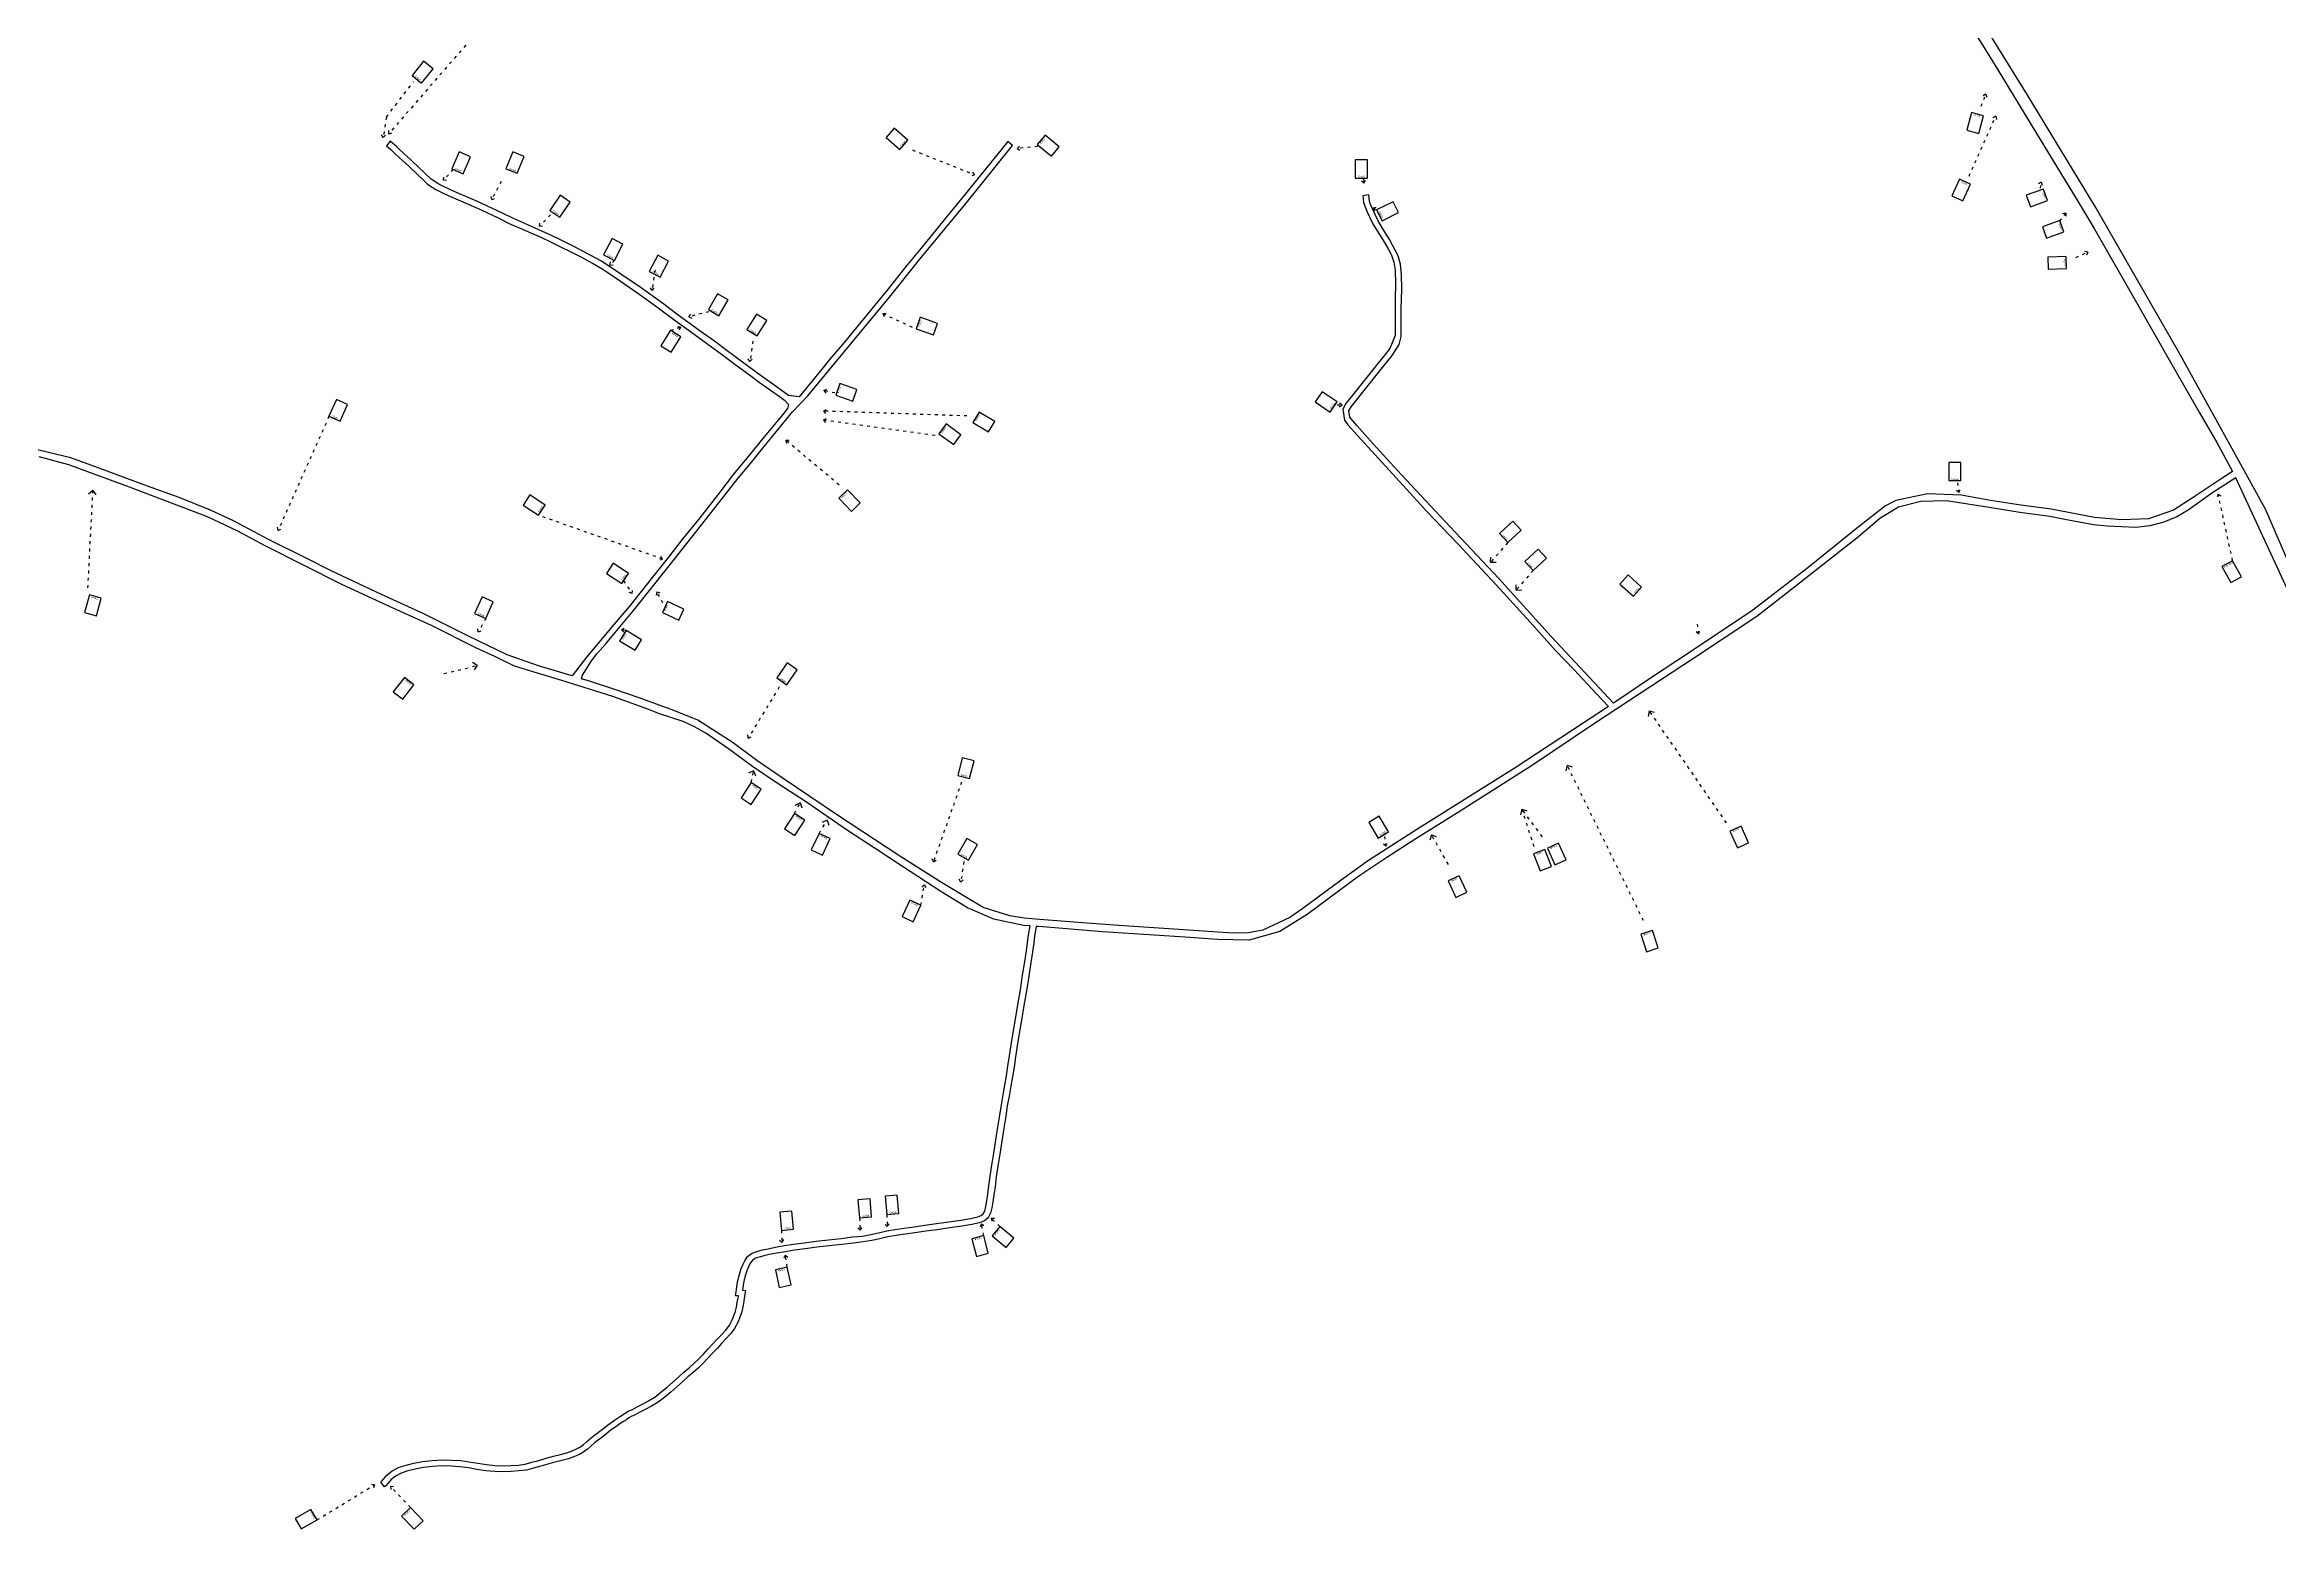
# Model space of a CAD drawing. Extents: x 714896 to 749292, y 8417558 to 8447149.
# Drawn here: x 730531 to 732365, y 8435378 to 8436596 of the extents above; entities that cross this region are included whole.
import ezdxf
from ezdxf.enums import TextEntityAlignment as Align

# ---------------------------------------------------------------- set-up
doc = ezdxf.new("R2010")
doc.units = 0
doc.header["$MEASUREMENT"] = 0
doc.linetypes.add('ACAD_ISO03W100', pattern=[30, 12, -18])
for name, color, linetype in [('LOTE', 7, 'CONTINUOUS'), ('NUM-PORTA', 7, 'CONTINUOUS'), ('QUADRA', 6, 'CONTINUOUS')]:
    doc.layers.add(name, color=color, linetype=linetype)

msp = doc.modelspace()

# ---------------------------------------------------------------- linework, layer by layer
at = {"layer": 'LOTE'}
for p, q in [((730841.6, 8436582.8), (730832.3, 8436571.1)), ((730832.3, 8436571.1), (730840.1, 8436564.8)), ((730840.1, 8436564.8), (730849.5, 8436576.6)), ((730849.5, 8436576.6), (730841.6, 8436582.8)), ((732112.7, 8436540.5), (732108.9, 8436526)), ((732122.4, 8436537.9), (732112.7, 8436540.5)), ((732118.5, 8436523.4), (732122.4, 8436537.9)), ((731228.1, 8436527.7), (731221.5, 8436520.2)), ((731221.5, 8436520.2), (731232.8, 8436510.3)), ((731239.4, 8436517.8), (731228.1, 8436527.7)), ((731232.8, 8436510.3), (731239.4, 8436517.8)), ((731352, 8436522.1), (731345.6, 8436514.4)), ((731345.6, 8436514.4), (731357.2, 8436504.8)), ((731363.5, 8436512.5), (731352, 8436522.1)), ((732108.9, 8436526), (732118.5, 8436523.4)), ((730871.1, 8436508.2), (730865, 8436494.5)), ((730865, 8436494.5), (730874.2, 8436490.4)), ((730880.3, 8436504.1), (730871.1, 8436508.2)), ((730874.2, 8436490.4), (730880.3, 8436504.1)), ((730915, 8436508.3), (730909.4, 8436494.4)), ((730909.4, 8436494.4), (730918.7, 8436490.7)), ((730924.3, 8436504.6), (730915, 8436508.3)), ((730918.7, 8436490.7), (730924.3, 8436504.6)), ((731357.2, 8436504.8), (731363.5, 8436512.5)), ((731606.7, 8436501.8), (731606.7, 8436486.8)), ((731616.7, 8436501.8), (731606.7, 8436501.8)), ((731616.7, 8436486.8), (731616.7, 8436501.8)), ((731606.7, 8436486.8), (731616.7, 8436486.8)), ((732102.7, 8436485.9), (732096.4, 8436472.3)), ((732111.7, 8436481.7), (732102.7, 8436485.9)), ((732105.4, 8436468.1), (732111.7, 8436481.7)), ((732171.7, 8436477.8), (732157.5, 8436472.7)), ((732175.1, 8436468.4), (732171.7, 8436477.8)), ((730953.8, 8436472.7), (730945.3, 8436460.2)), ((730945.3, 8436460.2), (730953.6, 8436454.6)), ((730953.6, 8436454.6), (730962, 8436467)), ((730962, 8436467), (730953.8, 8436472.7)), ((731637.7, 8436467.4), (731624.2, 8436460.7)), ((731624.2, 8436460.7), (731628.7, 8436451.7)), ((731628.7, 8436451.7), (731642.1, 8436458.4)), ((731642.1, 8436458.4), (731637.7, 8436467.4)), ((732096.4, 8436472.3), (732105.4, 8436468.1)), ((732157.5, 8436472.7), (732161, 8436463.3)), ((732161, 8436463.3), (732175.1, 8436468.4)), ((732185, 8436452), (732170.9, 8436446.9)), ((732170.9, 8436446.9), (732174.3, 8436437.5)), ((732174.3, 8436437.5), (732188.4, 8436442.6)), ((732188.4, 8436442.6), (732185, 8436452)), ((730996.6, 8436437.1), (730989.6, 8436423.9)), ((730989.6, 8436423.9), (730998.4, 8436419.2)), ((731005.4, 8436432.5), (730996.6, 8436437.1)), ((730998.4, 8436419.2), (731005.4, 8436432.5)), ((731034.1, 8436423.4), (731027.1, 8436410.1)), ((731042.9, 8436418.7), (731034.1, 8436423.4)), ((732190.2, 8436422.5), (732175.2, 8436421.9)), ((732175.2, 8436421.9), (732175.6, 8436411.9)), ((732190.6, 8436412.5), (732190.2, 8436422.5)), ((731027.1, 8436410.1), (731035.9, 8436405.4)), ((731035.9, 8436405.4), (731042.9, 8436418.7)), ((732175.6, 8436411.9), (732190.6, 8436412.5)), ((731083.2, 8436391.8), (731075.6, 8436378.9)), ((731091.8, 8436386.7), (731083.2, 8436391.8)), ((731084.2, 8436373.8), (731091.8, 8436386.7)), ((731075.6, 8436378.9), (731084.2, 8436373.8)), ((731115, 8436375.2), (731107.1, 8436362.5)), ((731123.5, 8436370), (731115, 8436375.2)), ((731115.6, 8436357.2), (731123.5, 8436370)), ((731249.5, 8436372.5), (731246.2, 8436363)), ((731263.7, 8436367.5), (731249.5, 8436372.5)), ((731260.4, 8436358.1), (731263.7, 8436367.5)), ((731044.6, 8436361.8), (731036.5, 8436349.2)), ((731036.5, 8436349.2), (731044.9, 8436343.8)), ((731053, 8436356.4), (731044.6, 8436361.8)), ((731044.9, 8436343.8), (731053, 8436356.4)), ((731107.1, 8436362.5), (731115.6, 8436357.2)), ((731246.2, 8436363), (731260.4, 8436358.1)), ((731183.4, 8436318.1), (731180.2, 8436308.6)), ((731197.6, 8436313.1), (731183.4, 8436318.1)), ((731194.3, 8436303.7), (731197.6, 8436313.1)), ((731579.4, 8436311.4), (731573.8, 8436303.1)), ((731591.8, 8436303), (731579.4, 8436311.4)), ((730770.2, 8436304.9), (730764.1, 8436291.2)), ((730779.4, 8436300.8), (730770.2, 8436304.9)), ((730773.2, 8436287.1), (730779.4, 8436300.8)), ((731180.2, 8436308.6), (731194.3, 8436303.7)), ((731297.8, 8436294.7), (731292.7, 8436286.1)), ((731310.7, 8436286.9), (731297.8, 8436294.7)), ((731573.8, 8436303.1), (731586.2, 8436294.7)), ((731586.2, 8436294.7), (731591.8, 8436303)), ((730764.1, 8436291.2), (730773.2, 8436287.1)), ((731270.8, 8436285), (731264.9, 8436276.9)), ((731264.9, 8436276.9), (731277, 8436268)), ((731282.9, 8436276.1), (731270.8, 8436285)), ((731277, 8436268), (731282.9, 8436276.1)), ((731292.7, 8436286.1), (731305.5, 8436278.4)), ((731305.5, 8436278.4), (731310.7, 8436286.9)), ((732093.9, 8436253.4), (732093.9, 8436238.4)), ((732103.9, 8436253.4), (732093.9, 8436253.4)), ((732093.9, 8436238.4), (732103.9, 8436238.4)), ((732103.9, 8436238.4), (732103.9, 8436253.4)), ((730929.1, 8436226.7), (730923.5, 8436218.4)), ((730941.6, 8436218.3), (730929.1, 8436226.7)), ((731189.7, 8436230.9), (731182.6, 8436223.9)), ((731182.6, 8436223.9), (731193.2, 8436213.2)), ((731200.3, 8436220.3), (731189.7, 8436230.9)), ((731193.2, 8436213.2), (731200.3, 8436220.3)), ((730923.5, 8436218.4), (730936, 8436210)), ((730936, 8436210), (730941.6, 8436218.3)), ((731736.1, 8436205.1), (731725.1, 8436194.9)), ((731742.9, 8436197.7), (731736.1, 8436205.1)), ((731725.1, 8436194.9), (731731.8, 8436187.5)), ((731731.8, 8436187.5), (731742.9, 8436197.7)), ((730997.5, 8436170.6), (730992, 8436162.3)), ((731010, 8436162.3), (730997.5, 8436170.6)), ((731756.9, 8436182.2), (731745.9, 8436172)), ((731745.9, 8436172), (731752.7, 8436164.7)), ((731752.7, 8436164.7), (731763.7, 8436174.8)), ((731763.7, 8436174.8), (731756.9, 8436182.2)), ((732327, 8436172.7), (732318.2, 8436167.8)), ((732318.2, 8436167.8), (732325.5, 8436154.7)), ((732334.2, 8436159.5), (732327, 8436172.7)), ((730992, 8436162.3), (731004.4, 8436154)), ((731004.4, 8436154), (731010, 8436162.3)), ((731830.7, 8436161), (731824, 8436153.5)), ((731824, 8436153.5), (731835.1, 8436143.5)), ((731841.8, 8436150.9), (731830.7, 8436161)), ((731835.1, 8436143.5), (731841.8, 8436150.9)), ((732325.5, 8436154.7), (732334.2, 8436159.5)), ((730567.5, 8436144.6), (730563.4, 8436130.1)), ((730563.4, 8436130.1), (730573.1, 8436127.4)), ((730577.1, 8436141.8), (730567.5, 8436144.6)), ((730573.1, 8436127.4), (730577.1, 8436141.8)), ((730889.9, 8436143), (730883.7, 8436129.4)), ((730883.7, 8436129.4), (730892.9, 8436125.3)), ((730899, 8436139), (730889.9, 8436143)), ((730892.9, 8436125.3), (730899, 8436139)), ((731041.9, 8436139.2), (731037.8, 8436130.1)), ((731037.8, 8436130.1), (731051.4, 8436123.9)), ((731055.5, 8436133), (731041.9, 8436139.2)), ((731051.4, 8436123.9), (731055.5, 8436133)), ((731008, 8436115.5), (731002.7, 8436107)), ((731020.7, 8436107.6), (731008, 8436115.5)), ((731002.7, 8436107), (731015.4, 8436099.1)), ((731015.4, 8436099.1), (731020.7, 8436107.6)), ((730826, 8436076.9), (730816.7, 8436065.1)), ((730833.8, 8436070.7), (730826, 8436076.9)), ((731140.3, 8436088.8), (731131.8, 8436076.4)), ((731131.8, 8436076.4), (731140.1, 8436070.8)), ((731140.1, 8436070.8), (731148.5, 8436083.2)), ((731148.5, 8436083.2), (731140.3, 8436088.8)), ((730816.7, 8436065.1), (730824.6, 8436058.9)), ((730824.6, 8436058.9), (730833.8, 8436070.7)), ((731284, 8436010.8), (731280.3, 8435996.3)), ((731293.7, 8436008.3), (731284, 8436010.8)), ((731290, 8435993.8), (731293.7, 8436008.3)), ((731110.8, 8435990.6), (731102.4, 8435978.1)), ((731110.6, 8435972.6), (731119, 8435985)), ((731119, 8435985), (731110.8, 8435990.6)), ((731280.3, 8435996.3), (731290, 8435993.8)), ((731102.4, 8435978.1), (731110.6, 8435972.6)), ((731146.3, 8435965.2), (731138.2, 8435952.5)), ((731154.7, 8435959.8), (731146.3, 8435965.2)), ((731626.2, 8435963), (731617.7, 8435957.8)), ((731634, 8435950.2), (731626.2, 8435963)), ((731138.2, 8435952.5), (731146.7, 8435947.1)), ((731146.7, 8435947.1), (731154.7, 8435959.8)), ((731166.5, 8435948.8), (731160.1, 8435935.2)), ((731175.6, 8435944.6), (731166.5, 8435948.8)), ((731169.2, 8435931), (731175.6, 8435944.6)), ((731287.9, 8435944.7), (731280.5, 8435931.7)), ((731296.6, 8435939.8), (731287.9, 8435944.7)), ((731617.7, 8435957.8), (731625.4, 8435945)), ((731625.4, 8435945), (731634, 8435950.2)), ((731923.4, 8435954.8), (731914.3, 8435950.7)), ((731914.3, 8435950.7), (731920.5, 8435937)), ((731929.6, 8435941.1), (731923.4, 8435954.8)), ((731160.1, 8435935.2), (731169.2, 8435931)), ((731280.5, 8435931.7), (731289.2, 8435926.8)), ((731289.2, 8435926.8), (731296.6, 8435939.8)), ((731762.4, 8435935.6), (731753.1, 8435932)), ((731753.1, 8435932), (731758.5, 8435918)), ((731767.8, 8435921.6), (731762.4, 8435935.6)), ((731773.6, 8435940.8), (731764.5, 8435936.7)), ((731764.5, 8435936.7), (731770.6, 8435923)), ((731770.6, 8435923), (731779.7, 8435927.1)), ((731779.7, 8435927.1), (731773.6, 8435940.8)), ((731920.5, 8435937), (731929.6, 8435941.1)), ((731692, 8435914.1), (731682.9, 8435909.9)), ((731682.9, 8435909.9), (731689.2, 8435896.3)), ((731698.3, 8435900.5), (731692, 8435914.1)), ((731758.5, 8435918), (731767.8, 8435921.6)), ((731241, 8435894.1), (731234.7, 8435880.5)), ((731250.1, 8435889.8), (731241, 8435894.1)), ((731243.7, 8435876.2), (731250.1, 8435889.8)), ((731689.2, 8435896.3), (731698.3, 8435900.5)), ((731234.7, 8435880.5), (731243.7, 8435876.2)), ((731850.7, 8435869), (731841.1, 8435866)), ((731841.1, 8435866), (731845.8, 8435851.7)), ((731845.8, 8435851.7), (731855.3, 8435854.8)), ((731855.3, 8435854.8), (731850.7, 8435869)), ((731230.6, 8435651.8), (731220.7, 8435650.9)), ((731220.7, 8435650.9), (731222.1, 8435635.9)), ((731232, 8435636.8), (731230.6, 8435651.8)), ((731144.1, 8435638.8), (731134.2, 8435637.9)), ((731134.2, 8435637.9), (731135.5, 8435622.9)), ((731145.5, 8435623.9), (731144.1, 8435638.8)), ((731208.3, 8435648.9), (731198.3, 8435648)), ((731198.3, 8435648), (731199.7, 8435633.1)), ((731199.7, 8435633.1), (731209.6, 8435634)), ((731209.6, 8435634), (731208.3, 8435648.9)), ((731222.1, 8435635.9), (731232, 8435636.8)), ((731135.5, 8435622.9), (731145.5, 8435623.9)), ((731301.7, 8435618.6), (731292, 8435616.1)), ((731292, 8435616.1), (731295.7, 8435601.6)), ((731305.4, 8435604.1), (731301.7, 8435618.6)), ((731315, 8435626.2), (731308.5, 8435618.5)), ((731308.5, 8435618.5), (731320, 8435608.8)), ((731326.4, 8435616.4), (731315, 8435626.2)), ((731320, 8435608.8), (731326.4, 8435616.4)), ((731295.7, 8435601.6), (731305.4, 8435604.1)), ((731140.4, 8435592.8), (731130.6, 8435590.6)), ((731130.6, 8435590.6), (731133.8, 8435576)), ((731133.8, 8435576), (731143.6, 8435578.1)), ((731143.6, 8435578.1), (731140.4, 8435592.8)), ((730749.3, 8435393.9), (730736.3, 8435386.4)), ((730754.3, 8435385.2), (730749.3, 8435393.9)), ((730830.9, 8435395.3), (730823.7, 8435388.3)), ((730841.3, 8435384.5), (730830.9, 8435395.3)), ((730736.3, 8435386.4), (730741.2, 8435377.8)), ((730741.2, 8435377.8), (730754.3, 8435385.2)), ((730823.7, 8435388.3), (730834.1, 8435377.5)), ((730834.1, 8435377.5), (730841.3, 8435384.5))]:
    msp.add_line(p, q, dxfattribs=at)
at = {"layer": 'LOTE', "color": 7, "linetype": 'ACAD_ISO03W100', "ltscale": 0.2}
for points in [[(730876.4, 8436595.9), (730813.2, 8436523.2)], [(730811.2, 8436536.9), (730833.4, 8436565.8)], [(732120.5, 8436545.7), (732124.4, 8436555.6)], [(730811.2, 8436536.9), (730808.7, 8436520.2)], [(732110.6, 8436488.3), (732132.5, 8436537.6)], [(731345.9, 8436512.6), (731329, 8436511.2)], [(731243.2, 8436509.9), (731294.2, 8436489.5)], [(730866.1, 8436494), (730858.1, 8436485)], [(730905.5, 8436484.1), (730897.7, 8436469.1)], [(731613.4, 8436485.9), (731613.8, 8436482.6)], [(732169.3, 8436478.4), (732169.7, 8436483.4)], [(731624.2, 8436460.7), (731621.3, 8436462.3)], [(732190, 8436458), (732185, 8436452)], [(730946, 8436456.6), (730936.8, 8436447.3)], [(732198.3, 8436421.6), (732208, 8436426)], [(730998.4, 8436419.2), (730994.8, 8436415.4)], [(731031.8, 8436411.3), (731029.3, 8436394.5)], [(731076, 8436377.1), (731059.6, 8436372.9)], [(731218.9, 8436375.5), (731246.2, 8436363)], [(731044.6, 8436361.8), (731052.7, 8436364.3)], [(731112.2, 8436353), (731109.7, 8436336.2)], [(731179.5, 8436310.4), (731170.5, 8436312.3)], [(731287.9, 8436291.5), (731170, 8436295.5)], [(731591.7, 8436300.7), (731595.8, 8436300.4)], [(730764.1, 8436291.2), (730722.3, 8436197.5)], [(731261.7, 8436275.5), (731170, 8436288.1)], [(731183, 8436234.8), (731139.2, 8436271.6)], [(730566.2, 8436150.3), (730570.3, 8436230.2)], [(732101, 8436236.7), (732102.2, 8436228.6)], [(732327, 8436172.7), (732315.1, 8436227.4)], [(731038, 8436174), (730936, 8436210)], [(731731.8, 8436187.5), (731717.8, 8436171.4)], [(731752.7, 8436164.7), (731738.7, 8436148.5)], [(731005.8, 8436156.1), (731013.1, 8436145.7)], [(731038.3, 8436138), (731033.2, 8436147.1)], [(730892.9, 8436125.3), (730886.7, 8436114.2)], [(731008, 8436115.5), (731004.3, 8436115.8)], [(731887.3, 8436120.7), (731888.5, 8436112.6)], [(730858.5, 8436080), (730885.8, 8436086.7)], [(731133.8, 8436069), (731108.3, 8436027.1)], [(731911.5, 8435957.5), (731848.1, 8436049.4)], [(731110.8, 8435990.6), (731112.7, 8436000.2)], [(731843.3, 8435877.2), (731780.6, 8436004.8)], [(731283.5, 8435991), (731260.3, 8435925.4)], [(731146.3, 8435965.2), (731150.9, 8435973.8)], [(731753.6, 8435937.9), (731743.5, 8435968.6)], [(731760.3, 8435946.1), (731743.5, 8435968.6)], [(731166.5, 8435948.8), (731173, 8435959.7)], [(731630.6, 8435946.4), (731631.7, 8435938.3)], [(731683.1, 8435923.3), (731669.2, 8435947.7)], [(731285.3, 8435925.7), (731282.8, 8435908.9)], [(731250.1, 8435889.8), (731252.8, 8435906.5)], [(731199.7, 8435633.1), (731200.1, 8435623.2)], [(731222.1, 8435635.9), (731222.5, 8435626)], [(731315, 8435626.2), (731307.7, 8435632.9)], [(731135.5, 8435622.9), (731136, 8435613)], [(731301.7, 8435618.6), (731299.7, 8435628.3)], [(731140.4, 8435592.8), (731138.7, 8435602.5)], [(730754.3, 8435385.2), (730801.5, 8435414.1)], [(730830.9, 8435395.3), (730814.6, 8435412.8)]]:
    msp.add_lwpolyline(points, dxfattribs=at)
at = {"layer": 'LOTE'}
for points in [[(732124.4, 8436555.6), (732122.2, 8436554.2)], [(732124.4, 8436555.6), (732125.3, 8436553.2)], [(732132.5, 8436537.6), (732130.2, 8436536.3)], [(732132.5, 8436537.6), (732133.2, 8436535)], [(730808.7, 8436520.2), (730807.3, 8436522.4)], [(730808.7, 8436520.2), (730810.6, 8436522)], [(730813.2, 8436523.2), (730813.2, 8436525.9)], [(730813.2, 8436523.2), (730815.8, 8436523.8)], [(731329, 8436511.2), (731330.9, 8436513)], [(731329, 8436511.2), (731331.2, 8436509.7)], [(730858.1, 8436485), (730858.3, 8436487.6)], [(730858.1, 8436485), (730860.7, 8436485.4)], [(731294.2, 8436489.5), (731291.8, 8436488.5)], [(731294.2, 8436489.5), (731292.8, 8436491.7)], [(731613.8, 8436482.6), (731611.8, 8436484.3)], [(731613.8, 8436482.6), (731615, 8436484.9)], [(732169.7, 8436483.4), (732167.4, 8436482)], [(732169.7, 8436483.4), (732170.5, 8436480.9)], [(730897.7, 8436469.1), (730897.2, 8436471.6)], [(730897.7, 8436469.1), (730900.1, 8436470.1)], [(731621.3, 8436462.3), (731623.9, 8436462.9)], [(731621.3, 8436462.3), (731622.5, 8436459.9)], [(732190, 8436458), (732187.4, 8436457.4)], [(732190, 8436458), (732190, 8436455.4)], [(730936.8, 8436447.3), (730937.1, 8436449.9)], [(730936.8, 8436447.3), (730939.4, 8436447.6)], [(732208, 8436426), (732205.4, 8436426.6)], [(732208, 8436426), (732206.9, 8436423.6)], [(730994.8, 8436415.4), (730995.1, 8436418)], [(730994.8, 8436415.4), (730997.4, 8436415.7)], [(731029.3, 8436394.5), (731028, 8436396.8)], [(731029.3, 8436394.5), (731031.2, 8436396.3)], [(731059.6, 8436372.9), (731061.1, 8436375)], [(731059.6, 8436372.9), (731062, 8436371.8)], [(731218.9, 8436375.5), (731221.5, 8436376)], [(731218.9, 8436375.5), (731219.9, 8436373.1)], [(731052.7, 8436364.3), (731050.1, 8436364.7)], [(731052.7, 8436364.3), (731051.7, 8436361.8)], [(731109.7, 8436336.2), (731108.3, 8436338.5)], [(731109.7, 8436336.2), (731111.6, 8436338)], [(731170.5, 8436312.3), (731172.8, 8436313.5)], [(731170.5, 8436312.3), (731172.1, 8436310.3)], [(731170, 8436295.5), (731172.3, 8436296.8)], [(731170, 8436295.5), (731171.8, 8436293.6)], [(731595.8, 8436300.4), (731593.6, 8436298.8)], [(731595.8, 8436300.4), (731593.8, 8436302.1)], [(731170, 8436288.1), (731172.3, 8436289.4)], [(731170, 8436288.1), (731171.8, 8436286.1)], [(731139.2, 8436271.6), (731141.8, 8436271.6)], [(731139.2, 8436271.6), (731139.8, 8436269)], [(732102.2, 8436228.6), (732100.2, 8436230.3)], [(732102.2, 8436228.6), (732103.4, 8436230.9)], [(732315.1, 8436227.4), (732314.2, 8436225)], [(732315.1, 8436227.4), (732317.3, 8436226)], [(730722.3, 8436197.5), (730721.7, 8436200.1)], [(730722.3, 8436197.5), (730724.6, 8436198.7)], [(731038, 8436174), (731035.6, 8436173.1)], [(731038, 8436174), (731036.6, 8436176.2)], [(731013.1, 8436145.7), (731010.6, 8436146.5)], [(731013.1, 8436145.7), (731013.3, 8436148.3)], [(731033.2, 8436147.1), (731032.8, 8436144.5)], [(731033.2, 8436147.1), (731035.7, 8436146.2)], [(730886.7, 8436114.2), (730886.3, 8436116.8)], [(730886.7, 8436114.2), (730889.1, 8436115.1)], [(731004.3, 8436115.8), (731006.5, 8436117.2)], [(731004.3, 8436115.8), (731006.1, 8436113.9)], [(731888.5, 8436112.6), (731886.5, 8436114.3)], [(731888.5, 8436112.6), (731889.7, 8436114.9)], [(731108.3, 8436027.1), (731108, 8436029.7)], [(731108.3, 8436027.1), (731110.8, 8436028)], [(731260.3, 8435925.4), (731259.4, 8435927.8)], [(731260.3, 8435925.4), (731262.5, 8435926.7)], [(731631.7, 8435938.3), (731629.8, 8435940)], [(731631.7, 8435938.3), (731633, 8435940.6)], [(731282.8, 8435908.9), (731281.4, 8435911.2)], [(731282.8, 8435908.9), (731284.7, 8435910.7)], [(731252.8, 8435906.5), (731250.9, 8435904.8)], [(731252.8, 8435906.5), (731254.1, 8435904.3)], [(731307.7, 8435632.9), (731310.4, 8435632.9)], [(731307.7, 8435632.9), (731308.3, 8435630.4)], [(731136, 8435613), (731134.1, 8435614.8)], [(731136, 8435613), (731137.4, 8435615.3)], [(731200.1, 8435623.2), (731198.2, 8435625)], [(731200.1, 8435623.2), (731201.5, 8435625.4)], [(731222.5, 8435626), (731220.6, 8435627.8)], [(731222.5, 8435626), (731223.9, 8435628.3)], [(731299.7, 8435628.3), (731298.7, 8435625.9)], [(731299.7, 8435628.3), (731301.8, 8435626.8)], [(731138.7, 8435602.5), (731137.6, 8435600.1)], [(731138.7, 8435602.5), (731140.8, 8435601)], [(730801.5, 8435414.1), (730798.9, 8435414.4)], [(730801.5, 8435414.1), (730800.6, 8435411.6)], [(730814.6, 8435412.8), (730817.2, 8435412.6)], [(730814.6, 8435412.8), (730815, 8435410.2)]]:
    msp.add_lwpolyline(points, dxfattribs=at)
at = {"layer": 'LOTE', "color": 7}
for points in [[(730570.3, 8436230.2), (730566.7, 8436227.3)], [(730570.3, 8436230.2), (730572.7, 8436226.7)], [(731717.8, 8436171.4), (731717.9, 8436175.6)], [(731717.8, 8436171.4), (731722.4, 8436171.6)], [(731738.7, 8436148.5), (731738.8, 8436152.8)], [(731738.7, 8436148.5), (731743.3, 8436148.8)], [(730885.8, 8436086.7), (730881.8, 8436089)], [(730885.8, 8436086.7), (730883.4, 8436083.2)], [(731848.1, 8436049.4), (731847.2, 8436044.9)], [(731848.1, 8436049.4), (731852.2, 8436048.3)], [(731112.7, 8436000.2), (731108.5, 8435998.2)], [(731112.7, 8436000.2), (731114.2, 8435996.2)], [(731780.6, 8436004.8), (731779.6, 8436000.3)], [(731780.6, 8436004.8), (731784.7, 8436003.5)], [(731150.9, 8435973.8), (731146.7, 8435971.8)], [(731150.9, 8435973.8), (731152.4, 8435969.8)], [(731743.5, 8435968.6), (731742.4, 8435964.1)], [(731743.5, 8435968.6), (731747.5, 8435967.4)], [(731173, 8435959.7), (731168.9, 8435957.7)], [(731173, 8435959.7), (731174.6, 8435955.7)], [(731669.2, 8435947.7), (731668, 8435943.2)], [(731669.2, 8435947.7), (731673.2, 8435946.3)]]:
    msp.add_lwpolyline(points, dxfattribs=at)
at = {"layer": 'QUADRA'}
for points in [[(732093.3, 8436641.6), (732125.5, 8436590), (732134.3, 8436575.6), (732165.2, 8436524.8), (732199.3, 8436468.6), (732213.2, 8436445.3), (732245.8, 8436388.6), (732277.1, 8436333.7), (732299.6, 8436294.7), (732313.9, 8436269.7), (732326.9, 8436246), (732315.8, 8436238.9), (732294.7, 8436224.6), (732278.4, 8436214.1), (732258, 8436207.1), (732235.9, 8436206.1), (732213.5, 8436208.1), (732178, 8436214.9), (732153, 8436218.3), (732128.1, 8436222.2), (732104, 8436226.5), (732076.5, 8436227.6), (732050.4, 8436222), (732041.9, 8436217.6), (732020.9, 8436201.2), (731978.1, 8436166.7), (731949.9, 8436144.9), (731933, 8436132), (731881, 8436097.3), (731849.9, 8436076.7), (731820.4, 8436056.7), (731818.7, 8436055.6), (731767.5, 8436110.5), (731724.5, 8436158), (731684.5, 8436200.4), (731644.6, 8436243.3), (731626.6, 8436263), (731616.7, 8436273.7), (731608.3, 8436283.3), (731604.6, 8436287.4), (731602.3, 8436290.5), (731601.5, 8436295.6), (731603.2, 8436298.9), (731616.1, 8436315.2), (731625.8, 8436327.3), (731636.9, 8436341.2), (731640.9, 8436347.2), (731642.6, 8436350.1), (731644.4, 8436356.7), (731644.3, 8436379.4), (731644.8, 8436395.7), (731644.7, 8436407.7), (731643.8, 8436416), (731641.9, 8436422.9), (731634.9, 8436436.5), (731628.4, 8436446.6), (731625.6, 8436451.7), (731622.9, 8436456.8), (731619.3, 8436465.1), (731618.4, 8436467.8), (731617.8, 8436472.9), (731612.8, 8436472.3), (731613.5, 8436466.7), (731616.1, 8436459.5), (731621.2, 8436449.3), (731627.5, 8436439), (731630.6, 8436433.9), (731633.6, 8436428.7), (731636.4, 8436423.4), (731638.4, 8436417.8), (731639.5, 8436411.2), (731639.8, 8436399.9), (731639.4, 8436387.7), (731639.3, 8436379.4), (731639.5, 8436371.2), (731639.5, 8436357.5), (731639.5, 8436357.5), (731635, 8436346.9), (731631, 8436341.7), (731621.9, 8436330.4), (731614.3, 8436321), (731606.8, 8436311.6), (731599, 8436301.6), (731596.6, 8436297), (731597.8, 8436288.1), (731600.7, 8436284.2), (731608.6, 8436275.4), (731622.9, 8436259.6), (731646, 8436234.3), (731665.3, 8436213.1), (731690.8, 8436186.6), (731722.4, 8436152.8), (731750.2, 8436122.3), (731771.2, 8436098.9), (731786.3, 8436083.1), (731797.2, 8436071.5), (731804.7, 8436063.3), (731814.5, 8436052.9), (731737.1, 8436002), (731689.6, 8435972.2), (731657.3, 8435952.1), (731617.6, 8435926.5), (731595.2, 8435910.4), (731563.7, 8435887.1), (731553, 8435879.9), (731530.8, 8435869.5), (731518.9, 8435867.2), (731506.6, 8435867), (731494, 8435867.8), (731453.6, 8435870.6), (731412.7, 8435873.2), (731386.4, 8435875.2), (731347.4, 8435878.2), (731334.9, 8435879.3), (731323, 8435881.1), (731301.2, 8435888.1), (731266.9, 8435908.5), (731232.7, 8435930.2), (731181.7, 8435963.9), (731136.2, 8435994.5), (731115.3, 8436008.7), (731095.8, 8436023.2), (731066.8, 8436041.7), (731047.2, 8436049.8), (731018.7, 8436060.1), (730998.9, 8436067), (730978, 8436073.8), (730971.4, 8436075.8), (730972.2, 8436078.8), (730979.6, 8436090.6), (730984.1, 8436096.2), (730991.5, 8436104.5), (730999, 8436113.6), (731015.6, 8436133.4), (731041.3, 8436165.7), (731064.3, 8436194.8), (731100.1, 8436240.4), (731110.2, 8436252.5), (731117.8, 8436262.1), (731144.7, 8436294.8), (731157.2, 8436308.1), (731184.6, 8436341.2), (731224.2, 8436388.9), (731249.2, 8436420.3), (731287.2, 8436466.3), (731325.4, 8436513.6), (731321.5, 8436516.8), (731289, 8436476.5), (731271.7, 8436455.5), (731258.6, 8436439.4), (731248.8, 8436427.6), (731238.1, 8436414.4), (731222.5, 8436394.7), (731187.2, 8436351.9), (731175, 8436337.8), (731168.6, 8436329.8), (731150.1, 8436307.2), (731141.4, 8436308.2), (731132.2, 8436315), (731118.2, 8436325), (731099.4, 8436338.8), (731087.7, 8436347.5), (731080.5, 8436352.9), (731068.9, 8436361.2), (731049.8, 8436375.2), (731037.8, 8436384.1), (731019.5, 8436397.3), (730987.9, 8436418.6), (730965.7, 8436430.3), (730953.5, 8436436.3), (730947.4, 8436439.3), (730927.8, 8436448.2), (730915.5, 8436453.5), (730907.1, 8436457.7), (730885.5, 8436467.8), (730871.3, 8436473.8), (730864.4, 8436476.8), (730854.4, 8436481.8), (730848.1, 8436485.9), (730838, 8436495.5), (730831.3, 8436501.8), (730822.2, 8436510.1), (730819.5, 8436512.8), (730814.4, 8436517.2), (730811.2, 8436513.3), (730814.9, 8436510.2), (730818.7, 8436506.5), (730824.4, 8436501.2), (730829.6, 8436496.5), (730837.2, 8436489.3), (730841.6, 8436485.1), (730845, 8436481.9), (730851.9, 8436477.4), (730859.4, 8436473.6), (730889.1, 8436460.6), (730903.5, 8436453.9), (730913.2, 8436449), (730922.9, 8436444.8), (730928.5, 8436442.5), (730937.9, 8436438.4), (730945.9, 8436434.4), (730953.2, 8436430.9), (730963.1, 8436426), (730970.8, 8436422), (730980.5, 8436417), (730988.9, 8436411.9), (730999.9, 8436404.6), (731017.8, 8436392.4), (731032.1, 8436382), (731048.4, 8436370), (731064, 8436358.6), (731084.2, 8436343.9), (731098.4, 8436333.3), (731109.4, 8436325.2), (731117.4, 8436319.3), (731127.4, 8436312.2), (731133.8, 8436307.7), (731138.2, 8436304.4), (731141.3, 8436301), (731140.5, 8436297.6), (731136.4, 8436292.4), (731120.2, 8436272.9), (731108.3, 8436258.2), (731096.3, 8436243.6), (731084.9, 8436228.9), (731068.5, 8436207.9), (731055, 8436191.3), (731041.7, 8436174.2), (731028.6, 8436157.8), (731011, 8436135.7), (730998, 8436120.3), (730985.5, 8436105.2), (730975.5, 8436093.5), (730963.8, 8436078.1), (730936.9, 8436086.1), (730910.5, 8436095.5), (730878.7, 8436110.6), (730841.9, 8436129), (730807.2, 8436144.9), (730765.8, 8436164.3), (730744.8, 8436175), (730714.5, 8436190.1), (730685.6, 8436205.4), (730666.7, 8436214.2), (730641, 8436224.5), (730615.1, 8436233.9), (730576.9, 8436248.2), (730552.2, 8436257), (730514.4, 8436266.2)], [(732394.3, 8436121.9), (732353.9, 8436215.1), (732284.1, 8436341.5), (732214, 8436463.5), (732158.3, 8436555.4), (732110.2, 8436633.5)]]:
    msp.add_lwpolyline(points, dxfattribs=at)
at = {"layer": 'QUADRA', "color": 6}
msp.add_lwpolyline([(732374, 8436145), (732329.7, 8436240.6), (732310.7, 8436228.6), (732290.4, 8436214.2), (732281.2, 8436208.7), (732270.5, 8436204.2), (732259, 8436201.2), (732247.5, 8436200), (732224.1, 8436200.9), (732212.7, 8436202.2), (732189.1, 8436206.4), (732176.9, 8436209), (732152.2, 8436212.3), (732127, 8436216.3), (732092, 8436221.7), (732071, 8436221.3), (732052.8, 8436216.5), (732037.4, 8436207.2), (732019.8, 8436192.3), (731967.5, 8436151.1), (731936.4, 8436127), (731884.3, 8436092.3), (731804, 8436039.5), (731751.4, 8436004.3), (731692.8, 8435967.1), (731656.4, 8435944.4), (731632.6, 8435929.1), (731609.6, 8435913.8), (731567.1, 8435882.1), (731544.7, 8435868.3), (731519.5, 8435861.2), (731493.5, 8435861.8), (731467, 8435863.6), (731399.1, 8435868.1), (731346.9, 8435872.3), (731344.8, 8435872.4), (731343.3, 8435864.7), (731342.7, 8435858.7), (731341.7, 8435851.7), (731340.3, 8435842.7), (731338.6, 8435831.6), (731336.7, 8435819.6), (731334.6, 8435807.4), (731332.6, 8435795.5), (731330.8, 8435784.5), (731329.2, 8435774.5), (731327.7, 8435765.4), (731326.5, 8435756.9), (731325.3, 8435749), (731323.9, 8435741.2), (731322.4, 8435733.2), (731321, 8435725.2), (731319.8, 8435716.8), (731318.2, 8435706.9), (731316.5, 8435696.2), (731314.8, 8435685.5), (731313.2, 8435675.7), (731311.9, 8435666.8), (731310.9, 8435658.8), (731309.9, 8435652), (731309, 8435646.3), (731308.2, 8435641.4), (731307.2, 8435637), (731305.3, 8435633.3), (731302.3, 8435630.8), (731298.2, 8435629.1), (731291.8, 8435627.8), (731283.7, 8435626.4), (731273.8, 8435624.9), (731263.5, 8435623.5), (731254, 8435622.2), (731245.2, 8435620.9), (731237.1, 8435619.8), (731229.7, 8435618.7), (731223, 8435617.6), (731216.4, 8435616.1), (731209.9, 8435614.5), (731202.7, 8435613.4), (731194.6, 8435612.5), (731185.1, 8435611.3), (731174.7, 8435610.2), (731164.5, 8435609.1), (731155, 8435607.9), (731146.3, 8435606.6), (731138.8, 8435605.4), (731131.4, 8435604.1), (731125.5, 8435603), (731121.2, 8435602.1), (731118.4, 8435601.3), (731116.2, 8435600.6), (731113.8, 8435599.8), (731111.4, 8435598), (731110, 8435595.9), (731108.6, 8435593.1), (731107.2, 8435589.7), (731105.8, 8435585.5), (731104.8, 8435580.9), (731103.9, 8435576.2), (731103.6, 8435573.8), (731106, 8435573.6), (731105.1, 8435567.4), (731104.3, 8435563), (731103.5, 8435558.9), (731102.7, 8435555.2), (731101.5, 8435551.8), (731100, 8435547.8), (731097.1, 8435542.5), (731093.8, 8435537.9), (731090, 8435533.9), (731086.4, 8435530.1), (731082.8, 8435526), (731078.8, 8435521.9), (731074.9, 8435517.7), (731071, 8435513.6), (731067.1, 8435509.9), (731063, 8435506.3), (731058.8, 8435502.7), (731054.4, 8435498.7), (731049.7, 8435494.6), (731044.9, 8435490.5), (731039.7, 8435486.1), (731034.3, 8435482), (731028.9, 8435478.6), (731023.8, 8435475.9), (731019.3, 8435473.6), (731015.4, 8435471.5), (731012.2, 8435470.1), (731010.4, 8435468.9), (731008.3, 8435467.5), (731006, 8435466), (731003, 8435464.1), (730999.6, 8435461.7), (730995.9, 8435459.1), (730992.5, 8435456.4), (730989.5, 8435454), (730987, 8435452.1), (730985, 8435450.7), (730982.4, 8435448.8), (730978.8, 8435445.6), (730976.4, 8435443.3), (730973.3, 8435441), (730969.7, 8435439), (730965.6, 8435437.2), (730960.8, 8435435.5), (730955.4, 8435434.1), (730949.6, 8435432.7), (730943.8, 8435431.1), (730937.9, 8435429.3), (730932, 8435427.7), (730926.2, 8435426), (730919.9, 8435425.4), (730913.6, 8435424.9), (730907, 8435424.6), (730900.1, 8435424.9), (730892.8, 8435425.6), (730885.6, 8435426.7), (730878.6, 8435428), (730871.6, 8435428.9), (730864.5, 8435429.3), (730856.9, 8435429.5), (730849.1, 8435429), (730841.6, 8435428.2), (730834.8, 8435427), (730828.8, 8435425.4), (730823.5, 8435423.7), (730818.6, 8435421.2), (730815.2, 8435418.4), (730812.6, 8435415.4), (730810.7, 8435413.1), (730809.7, 8435412.3), (730806.6, 8435416.3), (730807.2, 8435416.7), (730808.8, 8435418.7), (730811.7, 8435422), (730815.9, 8435425.4), (730821.6, 8435428.4), (730827.4, 8435430.2), (730833.8, 8435431.9), (730840.9, 8435433.1), (730848.7, 8435434), (730856.9, 8435434.5), (730864.7, 8435434.3), (730872.1, 8435433.9), (730879.3, 8435432.9), (730886.4, 8435431.7), (730893.4, 8435430.6), (730900.4, 8435429.9), (730907.1, 8435429.6), (730913.4, 8435429.9), (730919.5, 8435430.3), (730925.3, 8435431), (730930.7, 8435432.5), (730936.5, 8435434.1), (730942.4, 8435436), (730948.4, 8435437.6), (730954.2, 8435438.9), (730959.4, 8435440.3), (730963.7, 8435441.8), (730967.4, 8435443.5), (730970.6, 8435445.2), (730973.1, 8435447.2), (730975.5, 8435449.3), (730979.3, 8435452.7), (730982.1, 8435454.8), (730984, 8435456.1), (730986.4, 8435458), (730989.4, 8435460.3), (730992.9, 8435463.1), (730996.7, 8435465.8), (731000.2, 8435468.3), (731003.3, 8435470.3), (731005.6, 8435471.7), (731007.6, 8435473.1), (731009.8, 8435474.4), (731013.2, 8435476), (731017, 8435478), (731021.4, 8435480.3), (731026.3, 8435483), (731031.5, 8435486.1), (731036.6, 8435490), (731041.7, 8435494.3), (731046.5, 8435498.4), (731051.1, 8435502.4), (731055.5, 8435506.4), (731059.7, 8435510.1), (731063.7, 8435513.6), (731067.5, 8435517.2), (731071.2, 8435521.1), (731075.2, 8435525.3), (731079.1, 8435529.4), (731082.7, 8435533.5), (731086.3, 8435537.3), (731089.9, 8435541.1), (731092.9, 8435545.2), (731095.4, 8435549.9), (731096.8, 8435553.5), (731097.8, 8435556.6), (731098.6, 8435559.9), (731099.3, 8435563.9), (731100.2, 8435568.3), (731100.3, 8435569.1), (731097.9, 8435569.3), (731098.6, 8435574.2), (731099, 8435577), (731099.9, 8435581.9), (731101, 8435586.8), (731102.5, 8435591.5), (731104.1, 8435595.3), (731105.7, 8435598.4), (731107.7, 8435601.4), (731111.4, 8435604.3), (731114.6, 8435605.4), (731117, 8435606.1), (731120.1, 8435607), (731124.6, 8435607.9), (731130.5, 8435609), (731138, 8435610.4), (731145.5, 8435611.6), (731154.3, 8435612.8), (731164, 8435614.1), (731174.2, 8435615.2), (731184.5, 8435616.3), (731194, 8435617.5), (731202, 8435618.3), (731209, 8435619.4), (731215.2, 8435620.9), (731222, 8435622.5), (731228.9, 8435623.7), (731236.4, 8435624.7), (731244.5, 8435625.9), (731253.3, 8435627.1), (731262.8, 8435628.5), (731273.1, 8435629.9), (731282.8, 8435631.3), (731290.9, 8435632.7), (731296.7, 8435633.9), (731299.6, 8435635.1), (731301.3, 8435636.5), (731302.5, 8435638.7), (731303.3, 8435642.4), (731304.1, 8435647.1), (731305, 8435652.7), (731305.9, 8435659.5), (731306.9, 8435667.5), (731308.2, 8435676.5), (731309.9, 8435686.3), (731311.5, 8435696.9), (731313.3, 8435707.7), (731314.8, 8435717.6), (731316.1, 8435725.9), (731317.5, 8435734.1), (731318.9, 8435742.1), (731320.4, 8435749.8), (731321.5, 8435757.7), (731322.8, 8435766.2), (731324.3, 8435775.3), (731325.9, 8435785.3), (731327.7, 8435796.3), (731329.7, 8435808.2), (731331.7, 8435820.4), (731333.6, 8435832.4), (731335.4, 8435843.4), (731336.8, 8435852.4), (731337.7, 8435859.3), (731338.4, 8435865.4), (731339.8, 8435872.9), (731334.2, 8435873.3), (731309.9, 8435878.3), (731288.3, 8435887.8), (731267.3, 8435900.5), (731234.9, 8435921.6), (731212.6, 8435936.4), (731189.9, 8435951.3), (731155.2, 8435974.9), (731132.9, 8435989.4), (731111.8, 8436003.8), (731092.2, 8436018.3), (731073.5, 8436031.1), (731064.1, 8436036.3), (731054.8, 8436040.7), (731035.5, 8436047.1), (731026, 8436050.8), (730997.1, 8436061.3), (730955.2, 8436074.4), (730935.2, 8436080.3), (730916.3, 8436086.1), (730900.2, 8436094.1), (730884.8, 8436101.2), (730848.3, 8436119.5), (730813.8, 8436135.2), (730774.2, 8436153.4), (730711.7, 8436184.8), (730689.3, 8436196.9), (730664.3, 8436208.8), (730600.2, 8436233.1), (730550.4, 8436251.3), (730526.1, 8436258)], dxfattribs=at)

# ---------------------------------------------------------------- texts
at = {"layer": 'NUM-PORTA'}
for s, rotation, p in [('CASA', 321.3503, (730836.6, 8436568.3)), ('CASA', 165.1517, (732117.2, 8436538.7)), ('CASA', 48.624, (731235.8, 8436514.5)), ('CASA', 230.4644, (731349.1, 8436517.8)), ('CASA', 336.0155, (730870, 8436492.9)), ('CASA', 338.003, (730914.4, 8436493)), ('CASA', 155.1489, (732106.8, 8436483.4)), ('CASA', 325.854, (730949.9, 8436457.8)), ('CASA', 296.5695, (731627, 8436456.3)), ('CASA', 109.8896, (732172.8, 8436473.1)), ('CASA', 109.8896, (732186.2, 8436447.3)), ('CASA', 332.0669, (730994.4, 8436421.9)), ('CASA', 332.0669, (731031.9, 8436408.1)), ('CASA', 92.4771, (732189.9, 8436417.6)), ('CASA', 329.507, (731080.3, 8436376.7)), ('CASA', 250.7861, (731248.3, 8436367.4)), ('CASA', 147.4861, (731048.4, 8436358.8)), ('CASA', 328.2141, (731111.7, 8436360.2)), ('CASA', 250.7861, (731182.2, 8436313)), ('CASA', 55.8936, (731588.7, 8436299.3)), ('CASA', 335.8427, (730769, 8436289.5)), ('CASA', 233.7179, (731268.2, 8436280.5)), ('CASA', 239.0602, (731295.6, 8436290)), ('CASA', 224.7662, (731186.4, 8436226.9)), ('CASA', 56.1367, (730938.5, 8436214.6)), ('CASA', 312.642, (731728.9, 8436191.4)), ('CASA', 312.642, (731749.8, 8436168.6)), ('ESCOLA', 208.8662, (732322.9, 8436169.8)), ('CASA', 56.1367, (731006.9, 8436158.5)), ('CASA', 47.8627, (731838.2, 8436147.7)), ('CASA', 164.2489, (730572, 8436142.7)), ('CASA', 335.8427, (730888.7, 8436127.7)), ('CASA', 245.7564, (731040.2, 8436134.3)), ('CASA', 238.1906, (731005.7, 8436110.8)), ('CASA', 141.9352, (730829.5, 8436073.5)), ('CASA', 325.8575, (731136.4, 8436074)), ('CASA', 145.981, (731114.5, 8435987.4)), ('CASA', 345.6988, (731285.4, 8435995.5)), ('CASA', 147.4165, (731150.1, 8435962.1)), ('CASA', 154.8426, (731170.7, 8435946.3)), ('CASA', 31.1736, (731629.6, 8435948.1)), ('CASA', 204.3866, (731918.9, 8435952.2)), ('CASA', 330.3194, (731285.3, 8435929.6)), ('CASA', 201.2088, (731757.8, 8435933.2)), ('CASA', 204.2365, (731769.1, 8435938.2)), ('CASA', 204.9092, (731687.5, 8435911.5)), ('CASA', 154.8426, (731245.2, 8435891.6)), ('CASA', 197.973, (731845.9, 8435867)), ('CASA', 5.3216, (731204.8, 8435634.1)), ('CASA', 5.3216, (731227.2, 8435636.9)), ('CASA', 5.3216, (731140.6, 8435623.9)), ('CASA', 194.3332, (731296.8, 8435616.8)), ('CASA', 229.6842, (731312, 8435621.9)), ('CASA', 192.2859, (731135.4, 8435591.2)), ('CASA', 119.6448, (730751.3, 8435389.4)), ('CASA', 223.9371, (730827.6, 8435391.3))]:
    msp.add_text(s, height=1.5, rotation=rotation, dxfattribs=at).set_placement(p, align=Align.CENTER)
for p in [(731611.9, 8436487.4), (732099, 8436238.9)]:
    msp.add_text('CASA', height=1.5, dxfattribs=at).set_placement(p, align=Align.CENTER)

doc.saveas('drawing.dxf')
